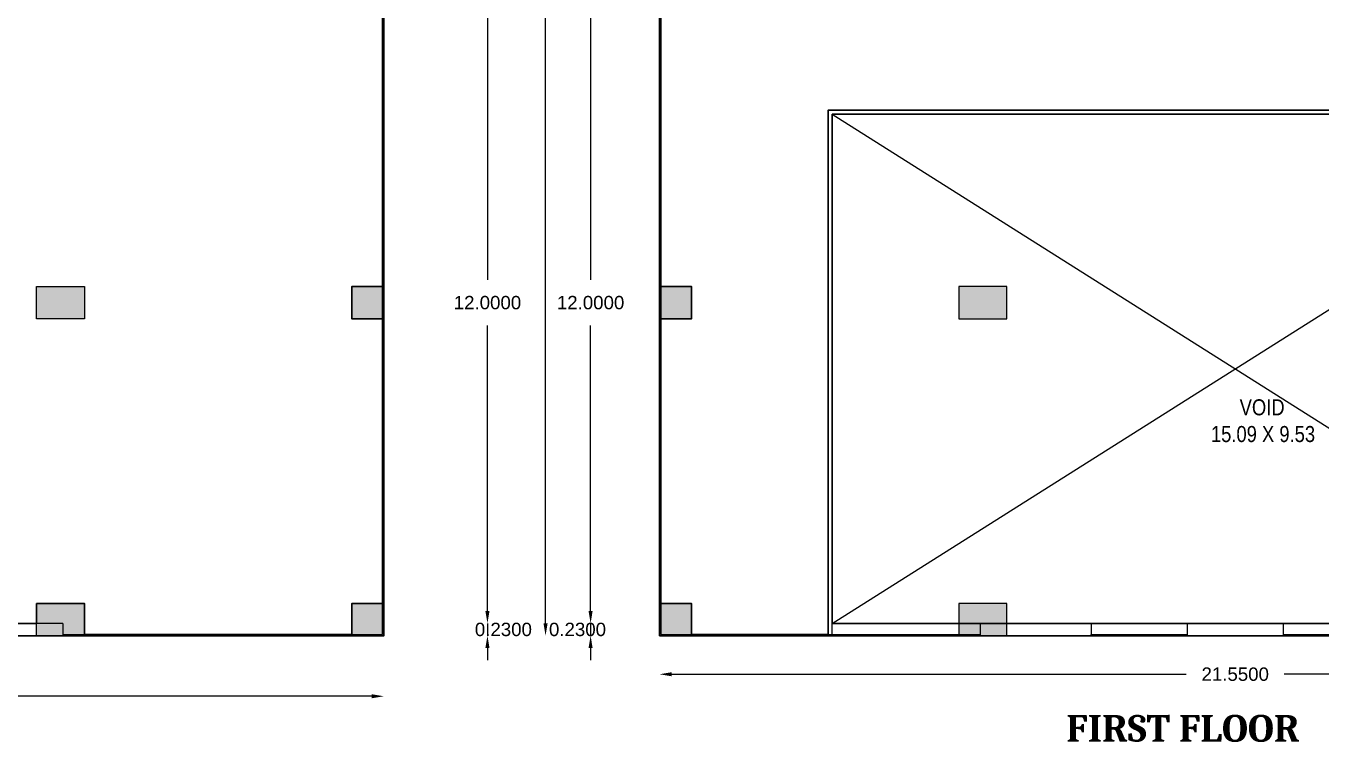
# Model space of a CAD drawing. Header units: metres. Extents: x -38 to 401, y 28 to 287.
# Drawn here: x 226.16 to 250.4, y 160.21 to 173.61 of the extents above; entities that cross this region are included whole.
import ezdxf

# ---------------------------------------------------------------- set-up
doc = ezdxf.new("R2010")
doc.units = ezdxf.units.M
for name, color, linetype in [('BLK_1_FLR_0_BLT_UP_AREA', 1, 'Continuous'), ('BLK_1_FLR_0_CARPET_AREA', 10, 'Continuous'), ('BLK_1_FLR_1_BLT_UP_AREA_DEDUCT', 1, 'Continuous'), ('BLK_1_FLR_1_CARPET_AREA', 10, 'Continuous'), ('UBEAM', 1, 'Continuous'), ('UHATCH', 8, 'Continuous')]:
    doc.layers.add(name, color=color, linetype=linetype)
for name, color, linetype, lineweight in [('BLK_1_FLR_1_BLT_UP_AREA', 4, 'Continuous', 30), ('BLK_1_LVL_1_BLDG_FOOT_PRINT', 4, 'Continuous', 30), ('UCOLUMN', 6, 'Continuous', 30)]:
    doc.layers.add(name, color=color, linetype=linetype, lineweight=lineweight)
doc.styles.get("Standard").update_dxf_attribs({"font": 'arial.ttf'})
doc.dimstyles.get("Standard").update_dxf_attribs({"dimtxt": 0.18, "dimasz": 0.18, "dimexe": 0.18, "dimexo": 0.0625, "dimgap": 0.09, "dimtad": 0, "dimtih": 1, "dimtoh": 1, "dimdec": 4, "dimzin": 0, "dimdsep": 46, "dimtxsty": 'Standard', "dimcen": 0.09, "dimadec": 0, "dimazin": 0, "dimtfac": 1, "dimtdec": 4, "dimtofl": 0, "dimtmove": 0, "dimatfit": 3, "dimfxl": 0, "dimtolj": 1, "dimtzin": 0, "dimarcsym": 0})

# ---------------------------------------------------------------- blocks, each defined once
blk = doc.blocks.new('*D188')
at = {"color": 0, "lineweight": -2}
for p, q in [((235.888, 215.32), (235.888, 188.992)), ((235.888, 162.43), (235.888, 188.757))]:
    blk.add_line(p, q, dxfattribs=at)
at = {"color": 0}
for points in [[(235.85, 215.32), (235.927, 215.32), (235.888, 215.55)], [(235.85, 162.43), (235.927, 162.43), (235.888, 162.2)]]:
    blk.add_solid(points, dxfattribs=at)
at = {"layer": 'Defpoints', "color": 0}
for p in [(234.362, 215.55), (232.862, 162.2), (235.888, 162.2)]:
    blk.add_point(p, dxfattribs=at)
at = {"color": 0, "lineweight": 25, "insert": (235.888, 188.875), "char_height": 0.23, "attachment_point": 5}
blk.add_mtext('\\A1;53.35', dxfattribs=at)
blk = doc.blocks.new('*D189')
at = {"color": 0, "lineweight": -2}
for p, q in [((211.542, 161.066), (221.696, 161.066)), ((232.632, 161.066), (222.478, 161.066))]:
    blk.add_line(p, q, dxfattribs=at)
at = {"color": 0}
for points in [[(211.542, 161.105), (211.542, 161.028), (211.312, 161.066)], [(232.632, 161.105), (232.632, 161.028), (232.862, 161.066)]]:
    blk.add_solid(points, dxfattribs=at)
at = {"layer": 'Defpoints', "color": 0}
for p in [(211.312, 162.2), (232.862, 162.2), (232.862, 161.066)]:
    blk.add_point(p, dxfattribs=at)
at = {"color": 0, "lineweight": 25, "insert": (222.087, 161.066), "char_height": 0.23, "attachment_point": 5}
blk.add_mtext('\\A1;21.55', dxfattribs=at)
blk = doc.blocks.new('900 X 900')
at = {"linetype": 'Continuous'}
h = blk.add_hatch(color=256, dxfattribs=at)
h.dxf.hatch_style = 1
h.paths.add_polyline_path([(0, 150), (900, 150), (900, 750), (0, 750)])
blk.add_lwpolyline([(0, 150), (900, 150), (900, 750), (0, 750)], close=True, dxfattribs=at)
blk = doc.blocks.new('600X600')
at = {"layer": 'UHATCH', "linetype": 'Continuous'}
h = blk.add_hatch(color=256, dxfattribs=at)
h.dxf.hatch_style = 1
h.paths.add_polyline_path([(600, 600), (0, 600), (0, 0), (600, 0)])
at = {"layer": 'UCOLUMN', "linetype": 'Continuous'}
blk.add_lwpolyline([(0, 0), (600, 0), (600, 600), (0, 600)], close=True, dxfattribs=at)
blk = doc.blocks.new('750 x 750')
blk.add_blockref('600X600', (0, 75))
blk = doc.blocks.new('COLUMN LAYOUT')
at = {"layer": 'UBEAM', "color": 7, "linetype": 'Continuous'}
for name, p in [('750 x 750', (-21325, -6605)), ('900 X 900', (-15725, -6680)), ('750 x 750', (-21325, -12535)), ('900 X 900', (-15725, -12610))]:
    blk.add_blockref(name, p, dxfattribs=at)
at = {"layer": 'UBEAM', "color": 7, "linetype": 'Continuous', "xscale": -1}
for name, p in [('900 X 900', (-5375, -6680)), ('750 x 750', (225, -6605)), ('900 X 900', (-5375, -12610)), ('750 x 750', (225, -12535))]:
    blk.add_blockref(name, p, dxfattribs=at)
blk = doc.blocks.new('*D599')
at = {"color": 0, "lineweight": -2}
for p, q in [((234.801, 174.2), (234.801, 168.857)), ((234.801, 162.66), (234.801, 168.002))]:
    blk.add_line(p, q, dxfattribs=at)
at = {"color": 0}
for points in [[(234.762, 174.2), (234.839, 174.2), (234.801, 174.43)], [(234.762, 162.66), (234.839, 162.66), (234.801, 162.43)]]:
    blk.add_solid(points, dxfattribs=at)
at = {"layer": 'Defpoints', "color": 0}
for p in [(232.862, 174.43), (234.801, 174.43), (226.852, 162.43)]:
    blk.add_point(p, dxfattribs=at)
at = {"color": 0, "lineweight": 25, "insert": (234.801, 168.43), "char_height": 0.25, "attachment_point": 5}
blk.add_mtext('\\A1;12.0000', dxfattribs=at)
blk = doc.blocks.new('*D669')
at = {"color": 0, "lineweight": -2}
for p, q in [((236.731, 174.2), (236.731, 168.857)), ((236.731, 162.66), (236.731, 168.002))]:
    blk.add_line(p, q, dxfattribs=at)
at = {"color": 0}
for points in [[(236.693, 174.2), (236.769, 174.2), (236.731, 174.43)], [(236.693, 162.66), (236.769, 162.66), (236.731, 162.43)]]:
    blk.add_solid(points, dxfattribs=at)
at = {"layer": 'Defpoints', "color": 0}
for p in [(236.731, 174.43), (238.02, 174.43), (244.03, 162.43)]:
    blk.add_point(p, dxfattribs=at)
at = {"color": 0, "lineweight": 25, "insert": (236.731, 168.43), "char_height": 0.25, "attachment_point": 5}
blk.add_mtext('\\A1;12.0000', dxfattribs=at)
blk = doc.blocks.new('*D670')
at = {"color": 0, "lineweight": -2}
for p, q in [((234.801, 162.66), (234.801, 162.89)), ((234.801, 162.43), (234.801, 162.2)), ((234.801, 161.97), (234.801, 161.74))]:
    blk.add_line(p, q, dxfattribs=at)
at = {"color": 0}
for points in [[(234.762, 162.66), (234.839, 162.66), (234.801, 162.43)], [(234.762, 161.97), (234.839, 161.97), (234.801, 162.2)]]:
    blk.add_solid(points, dxfattribs=at)
at = {"layer": 'Defpoints', "color": 0}
for p in [(226.852, 162.43), (226.852, 162.2), (234.801, 162.2)]:
    blk.add_point(p, dxfattribs=at)
at = {"color": 0, "lineweight": 25, "insert": (235.099, 162.315), "char_height": 0.25, "attachment_point": 5}
blk.add_mtext('\\A1;0.2300', dxfattribs=at)
blk = doc.blocks.new('*D59')
at = {"color": 0, "lineweight": -2}
for p, q in [((236.731, 162.66), (236.731, 162.89)), ((236.731, 162.43), (236.731, 162.2)), ((236.731, 161.97), (236.731, 161.74))]:
    blk.add_line(p, q, dxfattribs=at)
at = {"color": 0}
for points in [[(236.693, 162.66), (236.769, 162.66), (236.731, 162.43)], [(236.693, 161.97), (236.769, 161.97), (236.731, 162.2)]]:
    blk.add_solid(points, dxfattribs=at)
at = {"layer": 'Defpoints', "color": 0}
for p in [(244.03, 162.43), (236.731, 162.2), (244.03, 162.2)]:
    blk.add_point(p, dxfattribs=at)
at = {"color": 0, "lineweight": 25, "insert": (236.486, 162.315), "char_height": 0.25, "attachment_point": 5}
blk.add_mtext('\\A1;0.2300', dxfattribs=at)
blk = doc.blocks.new('*D621')
at = {"color": 0, "lineweight": -2}
for p, q in [((238.25, 161.478), (247.877, 161.478)), ((259.34, 161.478), (249.713, 161.478))]:
    blk.add_line(p, q, dxfattribs=at)
at = {"color": 0}
for points in [[(238.25, 161.516), (238.25, 161.44), (238.02, 161.478)], [(259.34, 161.516), (259.34, 161.44), (259.57, 161.478)]]:
    blk.add_solid(points, dxfattribs=at)
at = {"layer": 'Defpoints', "color": 0}
for p in [(238.02, 162.2), (259.57, 162.2), (259.57, 161.478)]:
    blk.add_point(p, dxfattribs=at)
at = {"color": 0, "lineweight": 25, "insert": (248.795, 161.478), "char_height": 0.25, "attachment_point": 5}
blk.add_mtext('\\A1;21.5500', dxfattribs=at)

msp = doc.modelspace()

# ---------------------------------------------------------------- linework, layer by layer
at = {"color": 7, "lineweight": 25}
for p, q in [((232.83782, 162.22379), (232.83782, 174.42979)), ((232.86182, 162.19979), (232.86182, 174.42979)), ((238.02025, 174.42979), (238.02025, 162.19979)), ((238.04425, 174.42979), (238.04425, 162.22379)), ((241.17525, 162.22379), (241.17525, 172.02979)), ((241.17525, 172.02979), (256.41525, 172.02979)), ((241.25025, 162.42979), (256.34025, 171.95479)), ((241.25025, 171.95479), (256.34025, 162.42979)), ((241.25025, 162.22379), (241.25025, 171.95479)), ((241.25025, 171.95479), (256.34025, 171.95479)), ((226.85182, 162.42979), (224.78592, 162.42979)), ((226.85182, 162.42979), (226.85182, 162.19979)), ((244.03025, 162.42979), (246.09615, 162.42979)), ((244.03025, 162.19979), (244.03025, 162.42979)), ((246.09615, 162.42979), (246.09615, 162.19979)), ((247.89615, 162.42979), (247.89615, 162.19979)), ((247.89615, 162.42979), (249.69435, 162.42979)), ((249.69435, 162.42979), (249.69435, 162.19979)), ((224.78592, 162.19979), (226.85182, 162.19979)), ((226.85182, 162.22379), (232.83782, 162.22379)), ((226.85182, 162.19979), (232.86182, 162.19979)), ((238.02025, 162.19979), (244.03025, 162.19979)), ((238.04425, 162.22379), (244.03025, 162.22379)), ((244.03025, 162.19979), (246.09615, 162.19979)), ((246.09615, 162.19979), (246.09615, 162.22379)), ((246.09615, 162.22379), (247.89615, 162.22379)), ((246.09615, 162.19979), (247.89615, 162.19979)), ((247.89615, 162.19979), (247.87215, 162.19979)), ((249.69435, 162.19979), (247.89615, 162.19979)), ((249.69435, 162.22379), (251.49435, 162.22379)), ((249.69435, 162.19979), (251.49435, 162.19979))]:
    msp.add_line(p, q, dxfattribs=at)
at = {"layer": 'BLK_1_FLR_0_BLT_UP_AREA', "color": 12, "lineweight": 30}
msp.add_lwpolyline([(211.31182, 162.19968), (211.31182, 215.54979), (234.36182, 215.54979), (234.36182, 205.57979), (232.86182, 205.57979), (232.86182, 162.19968)], close=True, dxfattribs=at)
at = {"layer": 'BLK_1_FLR_0_CARPET_AREA', "color": 15, "linetype": 'Continuous', "lineweight": 30}
msp.add_lwpolyline([(232.83782, 174.35979), (232.83782, 162.79979), (232.26182, 162.79979), (232.26182, 162.22379), (227.26182, 162.22379), (227.26182, 162.79979), (226.36182, 162.79979), (226.36182, 162.42979), (224.78592, 162.42979)], dxfattribs=at)
at = {"layer": 'BLK_1_FLR_1_BLT_UP_AREA', "color": 12, "lineweight": 30}
msp.add_lwpolyline([(238.02025, 162.19968), (238.02025, 215.54979), (261.07025, 215.54979), (261.07025, 205.57979), (259.57025, 205.57979), (259.57025, 162.19968)], close=True, dxfattribs=at)
at = {"layer": 'BLK_1_FLR_1_BLT_UP_AREA_DEDUCT', "color": 12, "lineweight": 30}
msp.add_lwpolyline([(241.25025, 171.95479), (256.34025, 171.95479), (256.34025, 162.42479), (241.25025, 162.42479)], close=True, dxfattribs=at)
at = {"layer": 'BLK_1_FLR_1_CARPET_AREA', "color": 15, "linetype": 'Continuous', "lineweight": 30}
msp.add_lwpolyline([(256.41525, 172.02979), (241.17525, 172.02979), (241.17525, 162.22379), (238.62025, 162.22379), (238.62025, 162.79979), (238.04425, 162.79979), (238.04425, 168.12979), (238.62025, 168.12979), (238.62025, 168.72979), (238.04425, 168.72979), (238.04425, 174.05979)], dxfattribs=at)
at = {"layer": 'BLK_1_LVL_1_BLDG_FOOT_PRINT', "color": 1}
msp.add_lwpolyline([(238.02023, 162.19979), (238.02023, 215.54979), (261.07023, 215.54979), (261.07023, 205.57979), (259.57023, 205.57979), (259.57023, 162.19979)], close=True, dxfattribs=at)

# ---------------------------------------------------------------- block references
at = {"color": 7, "lineweight": 25, "xscale": 0.001, "yscale": 0.001, "zscale": 0.001}
for p in [(232.63682, 174.65979), (232.63682, 174.65979), (259.34525, 174.65979), (259.34525, 174.65979)]:
    msp.add_blockref('COLUMN LAYOUT', p, dxfattribs=at)

# ---------------------------------------------------------------- texts
at = {"color": 7, "lineweight": 25, "attachment_point": 1}
for s, insert, char_height, width in [('{\\fArial Narrow|b0|i0|c0|p34;\\W5.20005;  \\W1;VOID\\P{\\W4.768399; }15.09 X 9.53}', (247.88471, 166.62249), 0.3, 2.8075754), ('\\A1;{\\fCambria|b1|i0|c0|p18;FIRST FLOOR }', (245.6343, 160.71614), 0.5, 35.3160154)]:
    msp.add_mtext(s, dxfattribs=dict(at, insert=insert, char_height=char_height, width=width))

# ---------------------------------------------------------------- dimensions: what is measured, and where the dimension line sits
at = {"color": 7, "lineweight": 25}
dim = msp.add_linear_dim(base=(235.88817, 162.19979), p1=(234.36182, 215.54979), p2=(232.86182, 162.19979), angle=90, text='53.35', dimstyle='Standard', override={"dimscale": 1, "dimtxt": 0.23, "dimasz": 0.23, "dimgap": 0, "dimse1": 1, "dimse2": 1, "dimtmove": 1}, dxfattribs=at)
dim.commit()
dim.dimension.update_dxf_attribs({"geometry": '*D188', "text_midpoint": (235.88817, 188.87479)})
at = {"lineweight": 25}
for base, p1, p2, picture, middle in [((234.80075, 174.42979), (226.85182, 162.42979), (232.86182, 174.42979), '*D599', (234.80075, 168.42979)), ((236.73086, 174.42979), (244.03025, 162.42979), (238.02025, 174.42979), '*D669', (236.73086, 168.42979))]:
    dim = msp.add_linear_dim(base=base, p1=p1, p2=p2, angle=90, dimstyle='Standard', override={"dimscale": 1, "dimtxt": 0.25, "dimasz": 0.23, "dimgap": 0.3, "dimpost": '\\X', "dimse1": 1, "dimse2": 1, "dimfxl": 25.4}, dxfattribs=at)
    dim.commit()
    dim.dimension.update_dxf_attribs({"geometry": picture, "text_midpoint": middle})
for base, p1, p2, picture, middle in [((234.80075, 162.19979), (226.85182, 162.42979), (226.85182, 162.19979), '*D670', (235.09906, 162.31479)), ((236.73086, 162.19979), (244.03025, 162.42979), (244.03025, 162.19979), '*D59', (236.48584, 162.31479))]:
    dim = msp.add_linear_dim(base=base, p1=p1, p2=p2, angle=90, dimstyle='Standard', override={"dimscale": 1, "dimtxt": 0.25, "dimasz": 0.23, "dimgap": 0.3, "dimpost": '\\X', "dimse1": 1, "dimse2": 1, "dimtmove": 1, "dimfxl": 25.4}, dxfattribs=at)
    dim.commit()
    dim.dimension.update_dxf_attribs({"geometry": picture, "text_midpoint": middle, "dimtype": 128})
at = {"color": 7, "lineweight": 25}
dim = msp.add_linear_dim(base=(232.86182, 161.06642), p1=(211.31182, 162.19979), p2=(232.86182, 162.19979), text='21.55', dimstyle='Standard', override={"dimscale": 1, "dimtxt": 0.23, "dimasz": 0.23, "dimgap": 0, "dimse1": 1, "dimse2": 1, "dimtmove": 1}, dxfattribs=at)
dim.commit()
dim.dimension.update_dxf_attribs({"geometry": '*D189', "text_midpoint": (222.08682, 161.06642)})
at = {"lineweight": 25}
dim = msp.add_linear_dim(base=(259.57025, 161.47814), p1=(238.02025, 162.19979), p2=(259.57025, 162.19979), dimstyle='Standard', override={"dimscale": 1, "dimtxt": 0.25, "dimasz": 0.23, "dimgap": 0.3, "dimpost": '\\X', "dimse1": 1, "dimse2": 1, "dimfxl": 25.4}, dxfattribs=at)
dim.commit()
dim.dimension.update_dxf_attribs({"geometry": '*D621', "text_midpoint": (248.79525, 161.47814)})

doc.saveas('drawing.dxf')
